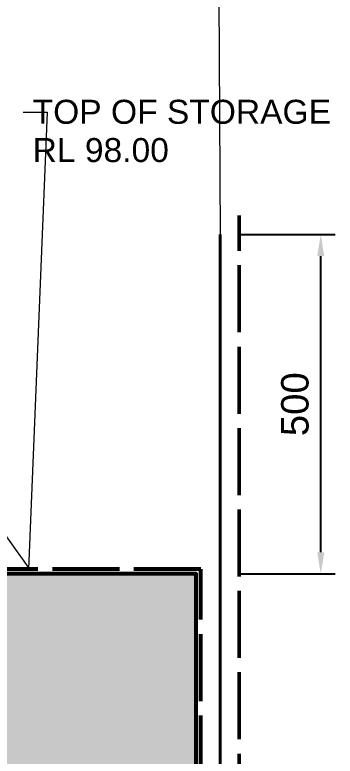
# Model space of a CAD drawing. Header units: millimetres. Extents: x -1212 to 1755, y -853 to 2970.
# Drawn here: x 883 to 1355, y 511 to 1604 of the extents above; entities that cross this region are included whole.
import ezdxf

# ---------------------------------------------------------------- set-up
doc = ezdxf.new("R2010")
doc.units = ezdxf.units.MM
doc.linetypes.add('DASH_99_21', pattern=[119.944444, 98.777778, -21.166667])
for name, color, linetype in [('ANNOTATIONS', 7, 'Continuous'), ('DIMENSIONS', 7, 'Continuous'), ('GEOFAB', 5, 'Continuous'), ('LEADERS', 7, 'Continuous'), ('MODULE_ART', 7, 'Continuous'), ('TANK', 7, 'Continuous')]:
    doc.layers.add(name, color=color, linetype=linetype)
doc.styles.add('ARIAL', font='arial.ttf')
doc.dimstyles.get("Standard").update_dxf_attribs({"dimtxt": 2.5, "dimasz": 2.5, "dimexe": 1.25, "dimexo": 0.625, "dimtad": 1, "dimcen": 2.5, "dimazin": 3, "dimtfac": 1, "dimtmove": 0, "dimatfit": 3})

# ---------------------------------------------------------------- blocks, each defined once
blk = doc.blocks.new('atlancube_face')
at = {"true_color": 0x000000}
blk.add_solid([(-1.8, -1.8), (1151.8, -1.8), (-1.8, 781.8), (1151.8, 781.8)], dxfattribs=at)

msp = doc.modelspace()

# ---------------------------------------------------------------- linework, layer by layer
at = {"layer": 'GEOFAB', "color": 5, "linetype": 'DASH_99_21', "lineweight": 50}
msp.add_line((1213.5, -63.5), (1213.5, 1308.2), dxfattribs=at)
at = {"layer": 'GEOFAB', "color": 6, "lineweight": 40}
msp.add_line((1185.3, -35.3), (1185.3, 1280), dxfattribs=at)
at = {"layer": 'GEOFAB', "color": 5, "linetype": 'DASH_99_21', "lineweight": 53}
msp.add_lwpolyline([(-7.1, -7.1), (1157.1, -7.1), (1157.1, 787.1), (-7.1, 787.1)], close=True, dxfattribs=at)
at = {"layer": 'LEADERS', "lineweight": 18}
for p, q in [((1178.2, 2751.1), (1185.3, 1280)), ((895.3, 1460.2), (930.6, 1460.2)), ((930.6, 1460.2), (903.2, 787.1)), ((756.6, 994.5), (904.7, 787.1))]:
    msp.add_line(p, q, dxfattribs=at)
at = {"layer": 'TANK', "lineweight": 53}
msp.add_lwpolyline([(0, 0), (1150, 0), (1150, 780), (0, 780)], close=True, dxfattribs=at)

# ---------------------------------------------------------------- block references
at = {"layer": 'MODULE_ART'}
msp.add_blockref('atlancube_face', (0, 0), dxfattribs=at)

# ---------------------------------------------------------------- texts
at = {"layer": 'ANNOTATIONS', "style": 'ARIAL'}
for s, height, p in [('TOP OF STORAGE', 35.362, (909.4, 1443.2)), ('RL 98.00', 35.36, (909.4, 1386.8))]:
    msp.add_text(s, height=height, dxfattribs=at).set_placement(p)

# ---------------------------------------------------------------- dimensions: what is measured, and where the dimension line sits
at = {"layer": 'DIMENSIONS'}
msp.add_linear_dim(base=(1333.4, 780), p1=(1213.5, 780), p2=(1213.5, 1280), angle=90, dimstyle='Standard', override={"dimtxt": 40.414222, "dimasz": 31.75, "dimexe": 21.166667, "dimexo": 0, "dimgap": 17.638889, "dimtad": 1, "dimtih": 0, "dimtoh": 0, "dimdec": 0, "dimtxsty": 'ARIAL', "dimclrd": 7, "dimclre": 7, "dimclrt": 7}, dxfattribs=at).render()

doc.saveas('drawing.dxf')
